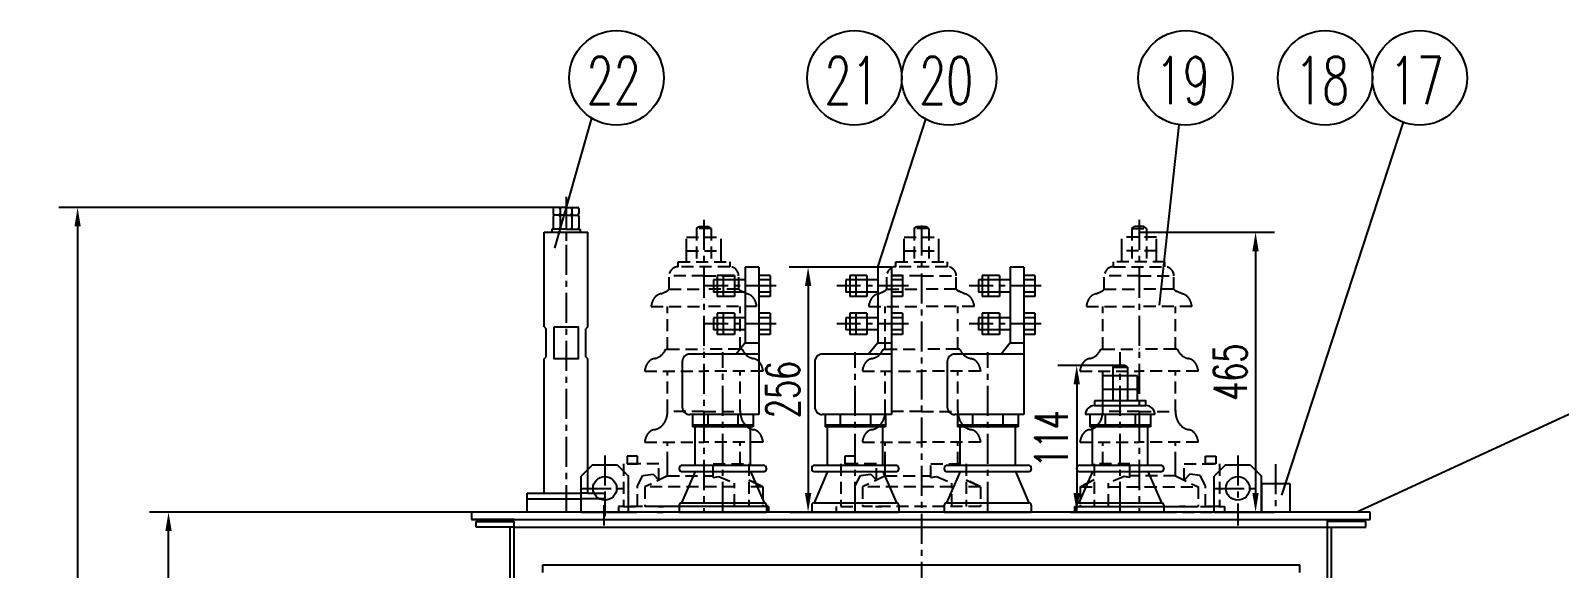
# Model space of a CAD drawing. Extents: x 54230 to 54821, y 1019 to 1300.
# Drawn here: x 54230.5 to 54392.1, y 1243.4 to 1300.2 of the extents above; entities that cross this region are included whole.
import ezdxf

# ---------------------------------------------------------------- set-up
doc = ezdxf.new("R2010")
doc.units = 0
doc.header["$LTSCALE"] = 0.1
for name, pattern in [('CENTER', [50.8, 31.75, -6.35, 6.35, -6.35]), ('DASHED', [19.05, 12.7, -6.35]), ('PHANTOM', [63.5, 31.75, -6.35, 6.35, -6.35, 6.35, -6.35])]:
    doc.linetypes.add(name, pattern=pattern)
doc.layers.get('0').update_dxf_attribs({"linetype": 'CONTINUOUS'})
doc.layers.get('DEFPOINTS').update_dxf_attribs({"linetype": 'CONTINUOUS'})
for name, color, linetype in [('1', 1, 'CENTER'), ('2', 3, 'CONTINUOUS'), ('4', 4, 'DASHED'), ('5', 2, 'CONTINUOUS')]:
    doc.layers.add(name, color=color, linetype=linetype)
doc.styles.get("Standard").update_dxf_attribs({"font": 'romans.shx', "width": 0.67, "bigfont": 'intecad.shx'})
doc.dimstyles.get("Standard").update_dxf_attribs({"dimtxt": 3.5, "dimasz": 2.5, "dimexe": 1, "dimexo": 0.2, "dimgap": 0.9, "dimtad": 1, "dimdec": 0, "dimzin": 0, "dimdsep": 46, "dimtxsty": 'Standard', "dimcen": 0, "dimadec": 0, "dimazin": 0, "dimtfac": 1, "dimtdec": 0, "dimtmove": 0, "dimatfit": 3, "dimfxl": 0, "dimtolj": 1, "dimtzin": 0, "dimarcsym": 0})

# ---------------------------------------------------------------- blocks, each defined once
blk = doc.blocks.new('*D399')
at = {"layer": '2', "lineweight": -2, "transparency": 16777216}
for p, q in [((54277.07, 1249.33), (54243.05, 1249.33)), ((54245.05, 1153.33), (54245.05, 1247.33)), ((54281.17, 1151.33), (54243.05, 1151.33))]:
    blk.add_line(p, q, dxfattribs=at)
at = {"layer": '2', "transparency": 16777216}
for points in [[(54244.72, 1247.33), (54245.38, 1247.33), (54245.05, 1249.33)], [(54244.72, 1153.33), (54245.38, 1153.33), (54245.05, 1151.33)]]:
    blk.add_solid(points, dxfattribs=at)
at = {"layer": 'DEFPOINTS', "color": 0, "transparency": 16777216}
for p in [(54245.05, 1249.33), (54277.07, 1249.33), (54281.17, 1151.33)]:
    blk.add_point(p, dxfattribs=at)
at = {"layer": '2', "transparency": 16777216, "insert": (54242.38, 1200.33), "char_height": 3.5, "attachment_point": 5, "rotation": 90}
blk.add_mtext('\\A1;762', dxfattribs=at)
blk = doc.blocks.new('*D400')
at = {"layer": '2', "lineweight": -2, "transparency": 16777216}
for p, q in [((54287.07, 1281.53), (54233.44, 1281.53)), ((54235.44, 1279.53), (54235.44, 1145.33)), ((54295.18, 1143.33), (54233.44, 1143.33))]:
    blk.add_line(p, q, dxfattribs=at)
at = {"layer": '2', "transparency": 16777216}
for points in [[(54235.11, 1279.53), (54235.77, 1279.53), (54235.44, 1281.53)], [(54235.11, 1145.33), (54235.77, 1145.33), (54235.44, 1143.33)]]:
    blk.add_solid(points, dxfattribs=at)
at = {"layer": 'DEFPOINTS', "color": 0, "transparency": 16777216}
for p in [(54287.07, 1281.53), (54235.44, 1143.33), (54295.18, 1143.33)]:
    blk.add_point(p, dxfattribs=at)
at = {"layer": '2', "transparency": 16777216, "insert": (54232.77, 1212.43), "char_height": 3.5, "attachment_point": 5, "rotation": 90}
blk.add_mtext('\\A1;1340', dxfattribs=at)
blk = doc.blocks.new('*D401')
at = {"layer": '2', "lineweight": -2, "transparency": 16777216}
for p, q in [((54345.64, 1264.83), (54339.04, 1264.83)), ((54341.04, 1262.83), (54341.04, 1251.33)), ((54340.35, 1249.33), (54343.04, 1249.33))]:
    blk.add_line(p, q, dxfattribs=at)
at = {"layer": '2', "transparency": 16777216}
for points in [[(54340.71, 1262.83), (54341.38, 1262.83), (54341.04, 1264.83)], [(54340.71, 1251.33), (54341.38, 1251.33), (54341.04, 1249.33)]]:
    blk.add_solid(points, dxfattribs=at)
at = {"layer": 'DEFPOINTS', "color": 0, "transparency": 16777216}
for p in [(54345.64, 1264.83), (54340.35, 1249.33), (54341.04, 1249.33)]:
    blk.add_point(p, dxfattribs=at)
at = {"layer": '2', "transparency": 16777216, "insert": (54338.37, 1257.08), "char_height": 3.5, "attachment_point": 5, "rotation": 90}
blk.add_mtext('\\A1;114', dxfattribs=at)
blk = doc.blocks.new('*D402')
at = {"layer": '2', "lineweight": -2, "transparency": 16777216}
for p, q in [((54320.01, 1275.23), (54310.65, 1275.23)), ((54312.65, 1273.23), (54312.65, 1251.33)), ((54310.72, 1249.33), (54314.65, 1249.33))]:
    blk.add_line(p, q, dxfattribs=at)
at = {"layer": '2', "transparency": 16777216}
for points in [[(54312.32, 1273.23), (54312.99, 1273.23), (54312.65, 1275.23)], [(54312.32, 1251.33), (54312.99, 1251.33), (54312.65, 1249.33)]]:
    blk.add_solid(points, dxfattribs=at)
at = {"layer": 'DEFPOINTS', "color": 0, "transparency": 16777216}
for p in [(54320.01, 1275.23), (54310.72, 1249.33), (54312.65, 1249.33)]:
    blk.add_point(p, dxfattribs=at)
at = {"layer": '2', "transparency": 16777216, "insert": (54309.98, 1262.28), "char_height": 3.5, "attachment_point": 5, "rotation": 90}
blk.add_mtext('\\A1;256', dxfattribs=at)
blk = doc.blocks.new('*D294')
at = {"layer": '2', "lineweight": -2, "transparency": 16777216}
for p, q in [((54347.57, 1278.91), (54361.95, 1278.91)), ((54359.95, 1276.91), (54359.95, 1251.33)), ((54355.57, 1249.33), (54361.95, 1249.33))]:
    blk.add_line(p, q, dxfattribs=at)
at = {"layer": '2', "transparency": 16777216}
for points in [[(54359.61, 1276.91), (54360.28, 1276.91), (54359.95, 1278.91)], [(54359.61, 1251.33), (54360.28, 1251.33), (54359.95, 1249.33)]]:
    blk.add_solid(points, dxfattribs=at)
at = {"layer": 'DEFPOINTS', "color": 0, "transparency": 16777216}
for p in [(54347.57, 1278.91), (54355.57, 1249.33), (54359.95, 1249.33)]:
    blk.add_point(p, dxfattribs=at)
at = {"layer": '2', "transparency": 16777216, "insert": (54357.27, 1264.12), "char_height": 3.5, "attachment_point": 5, "rotation": 90}
blk.add_mtext('\\A1;465', dxfattribs=at)

msp = doc.modelspace()

# ---------------------------------------------------------------- linework, layer by layer
for p, q in [((54287.066, 1281.534), (54285.866, 1281.534)), ((54287.066, 1281.534), (54288.266, 1281.534)), ((54285.716, 1281.384), (54285.716, 1280.884)), ((54285.716, 1280.584), (54285.716, 1279.384)), ((54286.301, 1280.734), (54285.866, 1280.734)), ((54286.451, 1281.384), (54286.451, 1280.884)), ((54286.451, 1280.584), (54286.451, 1279.384)), ((54287.066, 1280.734), (54286.601, 1280.734)), ((54287.066, 1280.734), (54287.531, 1280.734)), ((54287.681, 1281.384), (54287.681, 1280.884)), ((54287.681, 1280.584), (54287.681, 1279.384)), ((54287.831, 1280.734), (54288.266, 1280.734)), ((54288.416, 1281.384), (54288.416, 1280.884)), ((54288.416, 1280.584), (54288.416, 1279.384)), ((54284.766, 1268.908), (54284.766, 1278.934)), ((54284.766, 1278.934), (54289.366, 1278.934)), ((54287.066, 1279.234), (54285.566, 1279.234)), ((54285.566, 1279.234), (54285.566, 1278.934)), ((54286.301, 1279.234), (54285.866, 1279.234)), ((54287.066, 1279.234), (54288.566, 1279.234)), ((54287.831, 1279.234), (54288.266, 1279.234)), ((54288.566, 1279.234), (54288.566, 1278.934)), ((54288.566, 1279.234), (54288.566, 1278.934)), ((54289.366, 1268.908), (54289.366, 1278.934)), ((54307.45, 1275.234), (54306.01, 1275.234)), ((54306.01, 1275.234), (54306.01, 1267.234)), ((54307.45, 1275.234), (54307.45, 1259.634)), ((54321.45, 1275.234), (54320.01, 1275.234)), ((54320.01, 1275.234), (54320.01, 1267.234)), ((54321.45, 1275.234), (54321.45, 1259.634)), ((54335.45, 1275.234), (54334.01, 1275.234)), ((54334.01, 1275.234), (54334.01, 1267.234)), ((54335.45, 1275.234), (54335.45, 1259.634)), ((54306.01, 1273.874), (54302.65, 1273.874)), ((54302.65, 1273.874), (54302.65, 1272.594)), ((54304.874, 1274.354), (54303.05, 1274.354)), ((54303.05, 1274.354), (54303.05, 1272.114)), ((54303.69, 1274.354), (54303.69, 1272.114)), ((54304.874, 1274.354), (54304.874, 1272.114)), ((54308.634, 1274.354), (54307.45, 1274.354)), ((54308.634, 1273.874), (54307.45, 1273.874)), ((54308.634, 1274.354), (54308.634, 1272.114)), ((54308.634, 1274.354), (54308.634, 1272.114)), ((54320.01, 1273.874), (54316.65, 1273.874)), ((54316.65, 1273.874), (54316.65, 1272.594)), ((54318.874, 1274.354), (54317.05, 1274.354)), ((54317.05, 1274.354), (54317.05, 1272.114)), ((54317.69, 1274.354), (54317.69, 1272.114)), ((54318.874, 1274.354), (54318.874, 1272.114)), ((54322.634, 1274.354), (54321.45, 1274.354)), ((54322.634, 1273.874), (54321.45, 1273.874)), ((54322.634, 1274.354), (54322.634, 1272.114)), ((54322.634, 1274.354), (54322.634, 1272.114)), ((54334.01, 1273.874), (54330.65, 1273.874)), ((54330.65, 1273.874), (54330.65, 1272.594)), ((54332.874, 1274.354), (54331.05, 1274.354)), ((54331.05, 1274.354), (54331.05, 1272.114)), ((54331.69, 1274.354), (54331.69, 1272.114)), ((54332.874, 1274.354), (54332.874, 1272.114)), ((54336.634, 1274.354), (54335.45, 1274.354)), ((54336.634, 1273.874), (54335.45, 1273.874)), ((54336.634, 1274.354), (54336.634, 1272.114)), ((54336.634, 1274.354), (54336.634, 1272.114)), ((54306.01, 1272.594), (54302.65, 1272.594)), ((54304.874, 1272.114), (54303.05, 1272.114)), ((54308.634, 1272.594), (54307.45, 1272.594)), ((54308.634, 1272.114), (54307.45, 1272.114)), ((54320.01, 1272.594), (54316.65, 1272.594)), ((54318.874, 1272.114), (54317.05, 1272.114)), ((54322.634, 1272.594), (54321.45, 1272.594)), ((54322.634, 1272.114), (54321.45, 1272.114)), ((54334.01, 1272.594), (54330.65, 1272.594)), ((54332.874, 1272.114), (54331.05, 1272.114)), ((54336.634, 1272.594), (54335.45, 1272.594)), ((54336.634, 1272.114), (54335.45, 1272.114)), ((54303.05, 1270.354), (54303.05, 1268.114)), ((54304.874, 1270.354), (54303.05, 1270.354)), ((54303.69, 1270.354), (54303.69, 1268.114)), ((54304.874, 1270.354), (54304.874, 1268.114)), ((54308.634, 1270.354), (54307.45, 1270.354)), ((54308.634, 1270.354), (54308.634, 1268.114)), ((54308.634, 1270.354), (54308.634, 1268.114)), ((54317.05, 1270.354), (54317.05, 1268.114)), ((54318.874, 1270.354), (54317.05, 1270.354)), ((54317.69, 1270.354), (54317.69, 1268.114)), ((54318.874, 1270.354), (54318.874, 1268.114)), ((54322.634, 1270.354), (54321.45, 1270.354)), ((54322.634, 1270.354), (54322.634, 1268.114)), ((54322.634, 1270.354), (54322.634, 1268.114)), ((54331.05, 1270.354), (54331.05, 1268.114)), ((54332.874, 1270.354), (54331.05, 1270.354)), ((54331.69, 1270.354), (54331.69, 1268.114)), ((54332.874, 1270.354), (54332.874, 1268.114)), ((54336.634, 1270.354), (54335.45, 1270.354)), ((54336.634, 1270.354), (54336.634, 1268.114)), ((54336.634, 1270.354), (54336.634, 1268.114)), ((54284.766, 1268.908), (54284.97, 1268.694)), ((54284.97, 1265.753), (54284.97, 1268.694)), ((54289.366, 1268.908), (54289.161, 1268.694)), ((54289.161, 1265.753), (54289.161, 1268.694)), ((54306.01, 1269.874), (54302.65, 1269.874)), ((54302.65, 1269.874), (54302.65, 1268.594)), ((54306.01, 1268.594), (54302.65, 1268.594)), ((54308.634, 1269.874), (54307.45, 1269.874)), ((54308.634, 1268.594), (54307.45, 1268.594)), ((54320.01, 1269.874), (54316.65, 1269.874)), ((54316.65, 1269.874), (54316.65, 1268.594)), ((54320.01, 1268.594), (54316.65, 1268.594)), ((54322.634, 1269.874), (54321.45, 1269.874)), ((54322.634, 1268.594), (54321.45, 1268.594)), ((54334.01, 1269.874), (54330.65, 1269.874)), ((54330.65, 1269.874), (54330.65, 1268.594)), ((54334.01, 1268.594), (54330.65, 1268.594)), ((54336.634, 1269.874), (54335.45, 1269.874)), ((54336.634, 1268.594), (54335.45, 1268.594)), ((54304.874, 1268.114), (54303.05, 1268.114)), ((54306.01, 1267.234), (54305.05, 1266.034)), ((54306.01, 1267.234), (54307.45, 1267.234)), ((54308.634, 1268.114), (54307.45, 1268.114)), ((54318.874, 1268.114), (54317.05, 1268.114)), ((54320.01, 1267.234), (54319.05, 1266.034)), ((54320.01, 1267.234), (54321.45, 1267.234)), ((54322.634, 1268.114), (54321.45, 1268.114)), ((54332.874, 1268.114), (54331.05, 1268.114)), ((54334.01, 1267.234), (54333.05, 1266.034)), ((54334.01, 1267.234), (54335.45, 1267.234)), ((54336.634, 1268.114), (54335.45, 1268.114)), ((54284.766, 1265.539), (54284.97, 1265.753)), ((54284.766, 1251.334), (54284.766, 1265.539)), ((54289.366, 1265.539), (54289.161, 1265.753)), ((54289.366, 1253.834), (54289.366, 1265.539)), ((54307.45, 1266.034), (54300.156, 1266.034)), ((54321.45, 1266.034), (54314.156, 1266.034)), ((54335.45, 1266.034), (54328.156, 1266.034)), ((54299.356, 1265.234), (54299.356, 1260.434)), ((54313.356, 1265.234), (54313.356, 1260.434)), ((54327.356, 1265.234), (54327.356, 1260.434)), ((54347.48, 1263.726), (54343.797, 1263.726)), ((54343.797, 1262.277), (54343.797, 1263.726)), ((54344.87, 1264.637), (54345.151, 1264.835)), ((54344.87, 1264.637), (54346.406, 1264.637)), ((54344.87, 1264.637), (54344.87, 1261.102)), ((54346.125, 1264.835), (54345.151, 1264.835)), ((54346.406, 1264.637), (54346.125, 1264.835)), ((54346.406, 1264.637), (54346.406, 1261.102)), ((54347.48, 1262.277), (54347.48, 1263.726)), ((54347.48, 1262.277), (54343.797, 1262.277)), ((54347.48, 1262.277), (54343.797, 1262.277)), ((54347.48, 1262.277), (54343.797, 1262.277)), ((54343.797, 1261.102), (54343.797, 1262.277)), ((54347.48, 1261.102), (54347.48, 1262.277)), ((54307.45, 1259.634), (54300.156, 1259.634)), ((54300.438, 1259.634), (54300.438, 1258.354)), ((54302.038, 1259.634), (54302.038, 1258.514)), ((54305.238, 1259.634), (54305.238, 1258.514)), ((54306.838, 1259.634), (54306.838, 1258.354)), ((54321.45, 1259.634), (54314.156, 1259.634)), ((54314.438, 1259.634), (54314.438, 1258.354)), ((54316.038, 1259.634), (54316.038, 1258.514)), ((54319.238, 1259.634), (54319.238, 1258.514)), ((54320.838, 1259.634), (54320.838, 1258.354)), ((54335.45, 1259.634), (54328.156, 1259.634)), ((54328.438, 1259.634), (54328.438, 1258.354)), ((54330.038, 1259.634), (54330.038, 1258.514)), ((54333.238, 1259.634), (54333.238, 1258.514)), ((54334.838, 1259.634), (54334.838, 1258.354)), ((54349.317, 1259.634), (54341.96, 1259.634)), ((54342.438, 1259.634), (54342.438, 1258.354)), ((54344.038, 1259.634), (54344.038, 1258.514)), ((54347.238, 1259.634), (54347.238, 1258.514)), ((54348.838, 1259.634), (54348.838, 1258.354)), ((54306.838, 1258.514), (54300.438, 1258.514)), ((54306.838, 1258.354), (54300.438, 1258.354)), ((54300.718, 1254.272), (54300.718, 1258.354)), ((54306.558, 1254.272), (54306.558, 1258.354)), ((54320.838, 1258.514), (54314.438, 1258.514)), ((54320.838, 1258.354), (54314.438, 1258.354)), ((54314.718, 1254.272), (54314.718, 1258.354)), ((54320.558, 1254.272), (54320.558, 1258.354)), ((54334.838, 1258.514), (54328.438, 1258.514)), ((54334.838, 1258.354), (54328.438, 1258.354)), ((54328.718, 1254.272), (54328.718, 1258.354)), ((54334.558, 1254.272), (54334.558, 1258.354)), ((54348.838, 1258.514), (54342.438, 1258.514)), ((54348.838, 1258.354), (54342.438, 1258.354)), ((54342.718, 1254.272), (54342.718, 1258.354)), ((54348.558, 1254.272), (54348.558, 1258.354)), ((54299.358, 1254.272), (54307.918, 1254.272)), ((54313.358, 1254.272), (54321.918, 1254.272)), ((54327.358, 1254.272), (54335.918, 1254.272)), ((54341.358, 1254.272), (54349.918, 1254.272)), ((54299.038, 1253.952), (54299.038, 1253.872)), ((54299.278, 1253.632), (54307.998, 1253.632)), ((54300.718, 1253.632), (54299.278, 1250.294)), ((54306.558, 1253.632), (54307.998, 1250.294)), ((54308.238, 1253.952), (54308.238, 1253.872)), ((54313.038, 1253.952), (54313.038, 1253.872)), ((54313.278, 1253.632), (54321.998, 1253.632)), ((54314.718, 1253.632), (54313.278, 1250.294)), ((54320.558, 1253.632), (54321.998, 1250.294)), ((54322.238, 1253.952), (54322.238, 1253.872)), ((54327.038, 1253.952), (54327.038, 1253.872)), ((54327.278, 1253.632), (54335.998, 1253.632)), ((54328.718, 1253.632), (54327.278, 1250.294)), ((54334.558, 1253.632), (54335.998, 1250.294)), ((54336.238, 1253.952), (54336.238, 1253.872)), ((54341.038, 1253.952), (54341.038, 1253.872)), ((54341.278, 1253.632), (54349.998, 1253.632)), ((54342.718, 1253.632), (54341.278, 1250.294)), ((54348.558, 1253.632), (54349.998, 1250.294)), ((54350.238, 1253.952), (54350.238, 1253.872)), ((54282.966, 1251.334), (54288.666, 1251.334)), ((54282.966, 1249.334), (54282.966, 1251.334)), ((54289.366, 1251.334), (54289.366, 1251.834)), ((54360.566, 1252.334), (54363.566, 1252.334)), ((54360.566, 1252.334), (54360.566, 1249.334)), ((54363.566, 1252.334), (54363.566, 1249.334)), ((54282.966, 1250.734), (54288.666, 1250.734)), ((54288.666, 1249.334), (54293.666, 1249.334)), ((54290.572, 1250.734), (54291.166, 1250.734)), ((54308.406, 1249.334), (54292.529, 1249.334)), ((54293.054, 1249.334), (54294.563, 1249.334)), ((54299.038, 1250.054), (54299.038, 1249.334)), ((54299.038, 1249.334), (54308.238, 1249.334)), ((54299.278, 1250.294), (54307.998, 1250.294)), ((54308.238, 1250.054), (54308.238, 1249.334)), ((54313.038, 1250.054), (54313.038, 1249.334)), ((54313.038, 1249.334), (54322.238, 1249.334)), ((54313.278, 1250.294), (54321.998, 1250.294)), ((54331.478, 1249.334), (54315.601, 1249.334)), ((54322.238, 1250.054), (54322.238, 1249.334)), ((54327.038, 1250.054), (54327.038, 1249.334)), ((54327.038, 1249.334), (54336.238, 1249.334)), ((54327.278, 1250.294), (54335.998, 1250.294)), ((54336.238, 1250.054), (54336.238, 1249.334)), ((54354.406, 1249.334), (54338.529, 1249.334)), ((54341.038, 1250.054), (54341.038, 1249.334)), ((54341.038, 1249.334), (54350.238, 1249.334)), ((54341.278, 1250.294), (54349.998, 1250.294)), ((54350.238, 1250.054), (54350.238, 1249.334)), ((54355.566, 1249.334), (54360.566, 1249.334)), ((54281.171, 1151.335), (54281.171, 1247.734)), ((54367.966, 1151.335), (54367.966, 1247.734)), ((54284.61, 1243.734), (54364.61, 1243.734)), ((54284.61, 1242.934), (54284.61, 1243.734)), ((54364.61, 1242.934), (54364.61, 1243.734))]:
    msp.add_line(p, q)
for points in [[(54285.797, 1268.908), (54288.334, 1268.908), (54288.334, 1265.539), (54285.797, 1265.539)], [(54342.913, 1261.102), (54342.913, 1260.594), (54348.363, 1260.594), (54348.363, 1261.102)]]:
    msp.add_lwpolyline(points, close=True)
for centre, radius, start, end in [((54285.866, 1281.384), 0.15, 90, 180), ((54286.301, 1281.384), 0.15, 0, 90), ((54286.601, 1281.384), 0.15, 90, 180), ((54287.531, 1281.384), 0.15, 0, 90), ((54287.831, 1281.384), 0.15, 90, 180), ((54288.266, 1281.384), 0.15, 0, 90), ((54285.866, 1280.884), 0.15, 180, 270), ((54285.866, 1280.584), 0.15, 90, 180), ((54286.301, 1280.884), 0.15, 270, 0), ((54286.301, 1280.584), 0.15, 0, 90), ((54286.601, 1280.884), 0.15, 180, 270), ((54286.601, 1280.584), 0.15, 90, 180), ((54287.531, 1280.884), 0.15, 270, 0), ((54287.531, 1280.584), 0.15, 0, 90), ((54287.831, 1280.884), 0.15, 180, 270), ((54287.831, 1280.584), 0.15, 90, 180), ((54288.266, 1280.884), 0.15, 270, 0), ((54288.266, 1280.584), 0.15, 0, 90), ((54285.866, 1279.384), 0.15, 180, 270), ((54286.301, 1279.384), 0.15, 270, 0), ((54286.601, 1279.384), 0.15, 180, 270), ((54287.531, 1279.384), 0.15, 270, 0), ((54287.831, 1279.384), 0.15, 180, 270), ((54288.266, 1279.384), 0.15, 270, 0), ((54300.156, 1265.234), 0.8, 90, 180), ((54314.156, 1265.234), 0.8, 90, 180), ((54328.156, 1265.234), 0.8, 90, 180), ((54342.92, 1259.634), 0.96, 90, 180), ((54348.357, 1259.634), 0.96, 0, 90), ((54300.156, 1260.434), 0.8, 180, 270), ((54314.156, 1260.434), 0.8, 180, 270), ((54328.156, 1260.434), 0.8, 180, 270), ((54299.358, 1253.952), 0.32, 90, 180), ((54307.918, 1253.952), 0.32, 0, 90), ((54313.358, 1253.952), 0.32, 90, 180), ((54321.918, 1253.952), 0.32, 0, 90), ((54327.358, 1253.952), 0.32, 90, 180), ((54335.918, 1253.952), 0.32, 0, 90), ((54341.358, 1253.952), 0.32, 90, 180), ((54349.918, 1253.952), 0.32, 0, 90), ((54299.278, 1253.872), 0.24, 180, 270), ((54307.998, 1253.872), 0.24, 270, 0), ((54313.278, 1253.872), 0.24, 180, 270), ((54321.998, 1253.872), 0.24, 270, 0), ((54327.278, 1253.872), 0.24, 180, 270), ((54335.998, 1253.872), 0.24, 270, 0), ((54341.278, 1253.872), 0.24, 180, 270), ((54349.998, 1253.872), 0.24, 270, 0), ((54299.278, 1250.054), 0.24, 90, 180), ((54307.998, 1250.054), 0.24, 0, 90), ((54313.278, 1250.054), 0.24, 90, 180), ((54321.998, 1250.054), 0.24, 0, 90), ((54327.278, 1250.054), 0.24, 90, 180), ((54335.998, 1250.054), 0.24, 0, 90), ((54341.278, 1250.054), 0.24, 90, 180), ((54349.998, 1250.054), 0.24, 0, 90)]:
    msp.add_arc(centre, radius, start, end)
at = {"layer": '1'}
for p, q in [((54287.066, 1282.67), (54287.066, 1249.334)), ((54287.066, 1282.462), (54287.066, 1277.936)), ((54301.638, 1280.234), (54301.638, 1249.334)), ((54347.638, 1280.234), (54347.638, 1249.334)), ((54324.638, 1279.634), (54324.638, 1146.986)), ((54309.281, 1273.234), (54301.677, 1273.234)), ((54323.281, 1273.234), (54315.677, 1273.234)), ((54337.281, 1273.234), (54329.677, 1273.234)), ((54309.281, 1269.234), (54301.677, 1269.234)), ((54323.281, 1269.234), (54315.677, 1269.234)), ((54337.281, 1269.234), (54329.677, 1269.234)), ((54303.638, 1249.334), (54303.638, 1266.245)), ((54317.638, 1249.334), (54317.638, 1266.245)), ((54331.638, 1249.334), (54331.638, 1266.245)), ((54345.638, 1249.334), (54345.638, 1266.245)), ((54291.166, 1255.314), (54291.166, 1248.909)), ((54358.066, 1255.314), (54358.066, 1248.909)), ((54362.066, 1254.401), (54362.066, 1249.334)), ((54288.666, 1251.834), (54293.666, 1251.834)), ((54355.566, 1251.834), (54360.566, 1251.834)), ((54291.066, 1250.054), (54291.066, 1247.901)), ((54307.806, 1249.334), (54295.326, 1249.334)), ((54358.066, 1250.054), (54358.066, 1247.901))]:
    msp.add_line(p, q, dxfattribs=at)
at = {"layer": '2'}
for p, q in [((54285.881, 1277.234), (54289.78, 1290.977)), ((54320.01, 1275.234), (54325.112, 1290.871)), ((54349.798, 1271.22), (54351.886, 1290.281)), ((54362.715, 1251.109), (54375.597, 1290.535)), ((54370.573, 1249.334), (54423.396, 1273.625)), ((54296.7, 1249.334), (54297.33, 1249.334)), ((54281.566, 1151.734), (54281.566, 1247.734)), ((54281.566, 1247.734), (54367.566, 1247.734)), ((54367.566, 1151.734), (54367.566, 1247.734))]:
    msp.add_line(p, q, dxfattribs=at)
for centre in [(54292.397, 1295.237), (54317.55, 1295.237), (54327.55, 1295.237), (54352.55, 1295.237), (54367.298, 1295.237), (54377.298, 1295.237)]:
    msp.add_circle(centre, 5, dxfattribs=at)
at = {"layer": '4'}
for p, q in [((54299.797, 1278.398), (54303.48, 1278.398)), ((54299.797, 1276.949), (54299.797, 1278.398)), ((54300.87, 1279.309), (54301.151, 1279.506)), ((54302.406, 1279.309), (54300.87, 1279.309)), ((54300.87, 1279.309), (54300.87, 1275.774)), ((54301.151, 1279.506), (54302.125, 1279.506)), ((54302.406, 1279.309), (54302.125, 1279.506)), ((54302.406, 1279.309), (54302.406, 1275.774)), ((54303.48, 1276.949), (54303.48, 1278.398)), ((54322.797, 1278.398), (54326.48, 1278.398)), ((54322.797, 1276.949), (54322.797, 1278.398)), ((54323.87, 1279.309), (54324.151, 1279.506)), ((54325.406, 1279.309), (54323.87, 1279.309)), ((54323.87, 1279.309), (54323.87, 1275.774)), ((54324.151, 1279.506), (54325.125, 1279.506)), ((54325.406, 1279.309), (54325.125, 1279.506)), ((54325.406, 1279.309), (54325.406, 1275.774)), ((54326.48, 1276.949), (54326.48, 1278.398)), ((54349.48, 1278.398), (54345.797, 1278.398)), ((54345.797, 1276.949), (54345.797, 1278.398)), ((54346.87, 1279.309), (54347.151, 1279.506)), ((54346.87, 1279.309), (54348.406, 1279.309)), ((54346.87, 1279.309), (54346.87, 1275.774)), ((54348.125, 1279.506), (54347.151, 1279.506)), ((54348.406, 1279.309), (54348.125, 1279.506)), ((54348.406, 1279.309), (54348.406, 1275.774)), ((54349.48, 1276.949), (54349.48, 1278.398)), ((54299.797, 1276.949), (54303.48, 1276.949)), ((54299.797, 1276.949), (54303.48, 1276.949)), ((54299.797, 1276.949), (54303.48, 1276.949)), ((54299.797, 1275.774), (54299.797, 1276.949)), ((54303.48, 1275.774), (54303.48, 1276.949)), ((54322.797, 1276.949), (54326.48, 1276.949)), ((54322.797, 1276.949), (54326.48, 1276.949)), ((54322.797, 1276.949), (54326.48, 1276.949)), ((54322.797, 1275.774), (54322.797, 1276.949)), ((54326.48, 1275.774), (54326.48, 1276.949)), ((54349.48, 1276.949), (54345.797, 1276.949)), ((54349.48, 1276.949), (54345.797, 1276.949)), ((54349.48, 1276.949), (54345.797, 1276.949)), ((54345.797, 1275.774), (54345.797, 1276.949)), ((54349.48, 1275.774), (54349.48, 1276.949)), ((54301.638, 1274.306), (54297.96, 1274.306)), ((54297.96, 1272.894), (54297.96, 1274.306)), ((54301.638, 1274.306), (54305.317, 1274.306)), ((54305.317, 1272.894), (54305.317, 1274.306)), ((54324.638, 1274.306), (54320.96, 1274.306)), ((54320.96, 1272.894), (54320.96, 1274.306)), ((54324.638, 1274.306), (54328.317, 1274.306)), ((54328.317, 1272.894), (54328.317, 1274.306)), ((54343.96, 1272.894), (54343.96, 1274.306)), ((54347.638, 1274.306), (54343.96, 1274.306)), ((54347.638, 1274.306), (54351.317, 1274.306)), ((54351.317, 1272.894), (54351.317, 1274.306)), ((54297.085, 1272.401), (54297.704, 1272.667)), ((54297.96, 1272.894), (54301.638, 1272.894)), ((54305.317, 1272.894), (54301.638, 1272.894)), ((54306.192, 1272.401), (54305.573, 1272.667)), ((54320.085, 1272.401), (54320.704, 1272.667)), ((54320.96, 1272.894), (54324.638, 1272.894)), ((54328.317, 1272.894), (54324.638, 1272.894)), ((54329.192, 1272.401), (54328.573, 1272.667)), ((54343.085, 1272.401), (54343.704, 1272.667)), ((54343.96, 1272.894), (54347.638, 1272.894)), ((54351.317, 1272.894), (54347.638, 1272.894)), ((54352.192, 1272.401), (54351.573, 1272.667)), ((54296.077, 1271.076), (54301.638, 1271.076)), ((54297.8, 1266.537), (54297.8, 1271.076)), ((54307.2, 1271.076), (54301.638, 1271.076)), ((54305.477, 1266.537), (54305.477, 1271.076)), ((54319.077, 1271.076), (54324.638, 1271.076)), ((54320.8, 1266.537), (54320.8, 1271.076)), ((54330.2, 1271.076), (54324.638, 1271.076)), ((54328.477, 1266.537), (54328.477, 1271.076)), ((54342.077, 1271.076), (54347.638, 1271.076)), ((54343.8, 1266.537), (54343.8, 1271.076)), ((54353.2, 1271.076), (54347.638, 1271.076)), ((54351.477, 1266.537), (54351.477, 1271.076)), ((54297.599, 1266.537), (54297.8, 1266.537)), ((54297.8, 1266.537), (54301.638, 1266.537)), ((54305.477, 1266.537), (54301.638, 1266.537)), ((54305.678, 1266.537), (54305.477, 1266.537)), ((54320.599, 1266.537), (54320.8, 1266.537)), ((54320.8, 1266.537), (54324.638, 1266.537)), ((54328.477, 1266.537), (54324.638, 1266.537)), ((54328.678, 1266.537), (54328.477, 1266.537)), ((54343.599, 1266.537), (54343.8, 1266.537)), ((54343.8, 1266.537), (54347.638, 1266.537)), ((54351.477, 1266.537), (54347.638, 1266.537)), ((54351.678, 1266.537), (54351.477, 1266.537)), ((54295.398, 1264.233), (54301.638, 1264.233)), ((54297.8, 1259.951), (54297.8, 1264.233)), ((54307.878, 1264.233), (54301.638, 1264.233)), ((54305.477, 1259.951), (54305.477, 1264.233)), ((54318.398, 1264.233), (54324.638, 1264.233)), ((54320.8, 1259.951), (54320.8, 1264.233)), ((54330.878, 1264.233), (54324.638, 1264.233)), ((54328.477, 1259.951), (54328.477, 1264.233)), ((54341.398, 1264.233), (54347.638, 1264.233)), ((54343.8, 1259.951), (54343.8, 1264.233)), ((54353.878, 1264.233), (54347.638, 1264.233)), ((54351.477, 1259.951), (54351.477, 1264.233)), ((54301.638, 1259.951), (54297.798, 1259.951)), ((54301.638, 1259.951), (54305.478, 1259.951)), ((54324.638, 1259.951), (54320.798, 1259.951)), ((54324.638, 1259.951), (54328.478, 1259.951)), ((54347.638, 1259.951), (54343.798, 1259.951)), ((54347.638, 1259.951), (54351.478, 1259.951)), ((54295.398, 1256.721), (54301.638, 1256.721)), ((54297.798, 1254.419), (54297.798, 1256.721)), ((54307.878, 1256.721), (54301.638, 1256.721)), ((54305.478, 1254.419), (54305.478, 1256.721)), ((54318.398, 1256.721), (54324.638, 1256.721)), ((54320.798, 1254.419), (54320.798, 1256.721)), ((54330.878, 1256.721), (54324.638, 1256.721)), ((54328.478, 1254.419), (54328.478, 1256.721)), ((54341.398, 1256.721), (54347.638, 1256.721)), ((54343.798, 1254.419), (54343.798, 1256.721)), ((54353.878, 1256.721), (54347.638, 1256.721)), ((54351.478, 1254.419), (54351.478, 1256.721)), ((54293.126, 1254.419), (54293.126, 1249.934)), ((54296.864, 1254.419), (54293.126, 1254.419)), ((54296.864, 1252.708), (54296.864, 1254.419)), ((54297.798, 1253.165), (54297.798, 1254.821)), ((54302.633, 1252.971), (54302.633, 1254.419)), ((54302.633, 1254.419), (54306.371, 1254.419)), ((54306.371, 1254.419), (54306.371, 1249.934)), ((54316.126, 1254.419), (54316.126, 1249.934)), ((54319.864, 1254.419), (54316.126, 1254.419)), ((54319.864, 1252.708), (54319.864, 1254.419)), ((54320.798, 1253.165), (54320.798, 1254.821)), ((54325.633, 1252.971), (54325.633, 1254.419)), ((54325.633, 1254.419), (54329.371, 1254.419)), ((54329.371, 1254.419), (54329.371, 1249.934)), ((54342.906, 1254.419), (54342.906, 1249.934)), ((54346.643, 1254.419), (54342.906, 1254.419)), ((54346.643, 1252.971), (54346.643, 1254.419)), ((54351.478, 1253.165), (54351.478, 1254.821)), ((54352.412, 1252.708), (54352.412, 1254.419)), ((54352.412, 1254.419), (54356.15, 1254.419)), ((54356.15, 1254.419), (54356.15, 1249.934)), ((54294.636, 1252.088), (54295.185, 1253.185)), ((54295.185, 1253.185), (54296.283, 1253.322)), ((54297.798, 1253.165), (54295.398, 1251.99)), ((54296.283, 1253.322), (54296.864, 1252.708)), ((54297.798, 1253.165), (54302.633, 1253.165)), ((54302.633, 1252.971), (54303.229, 1253.107)), ((54303.229, 1253.107), (54304.861, 1252.383)), ((54304.861, 1249.934), (54304.861, 1252.383)), ((54307.878, 1251.99), (54306.371, 1252.728)), ((54306.371, 1252.728), (54307.878, 1251.99)), ((54317.636, 1252.088), (54318.185, 1253.185)), ((54318.185, 1253.185), (54319.283, 1253.322)), ((54320.798, 1253.165), (54318.398, 1251.99)), ((54319.283, 1253.322), (54319.864, 1252.708)), ((54320.798, 1253.165), (54325.633, 1253.165)), ((54325.633, 1252.971), (54326.229, 1253.107)), ((54326.229, 1253.107), (54327.861, 1252.383)), ((54327.861, 1249.934), (54327.861, 1252.383)), ((54330.878, 1251.99), (54329.371, 1252.728)), ((54329.371, 1252.728), (54330.878, 1251.99)), ((54341.398, 1251.99), (54342.906, 1252.728)), ((54342.906, 1252.728), (54341.398, 1251.99)), ((54346.047, 1253.107), (54344.415, 1252.383)), ((54344.415, 1249.934), (54344.415, 1252.383)), ((54346.643, 1252.971), (54346.047, 1253.107)), ((54351.478, 1253.165), (54346.643, 1253.165)), ((54351.478, 1253.165), (54353.878, 1251.99)), ((54352.994, 1253.322), (54352.412, 1252.708)), ((54354.091, 1253.185), (54352.994, 1253.322)), ((54354.64, 1252.088), (54354.091, 1253.185)), ((54294.636, 1249.934), (54294.636, 1252.088)), ((54295.398, 1251.99), (54295.398, 1249.934)), ((54304.861, 1251.99), (54295.398, 1251.99)), ((54307.878, 1251.99), (54306.371, 1251.99)), ((54307.878, 1251.99), (54307.878, 1249.934)), ((54307.878, 1251.99), (54307.878, 1249.934)), ((54317.636, 1249.934), (54317.636, 1252.088)), ((54318.398, 1251.99), (54318.398, 1249.934)), ((54327.861, 1251.99), (54318.398, 1251.99)), ((54330.878, 1251.99), (54329.371, 1251.99)), ((54330.878, 1251.99), (54330.878, 1249.934)), ((54330.878, 1251.99), (54330.878, 1249.934)), ((54341.398, 1251.99), (54342.906, 1251.99)), ((54341.398, 1251.99), (54341.398, 1249.934)), ((54341.398, 1251.99), (54341.398, 1249.934)), ((54344.415, 1251.99), (54353.878, 1251.99)), ((54353.878, 1251.99), (54353.878, 1249.934)), ((54354.64, 1249.934), (54354.64, 1252.088)), ((54292.601, 1249.934), (54292.601, 1249.334)), ((54308.478, 1249.934), (54292.601, 1249.934)), ((54308.478, 1249.334), (54292.601, 1249.334)), ((54293.126, 1249.934), (54294.636, 1249.934)), ((54307.878, 1249.934), (54295.398, 1249.934)), ((54296.772, 1249.934), (54297.402, 1249.934)), ((54308.478, 1249.934), (54308.478, 1249.334)), ((54315.601, 1249.934), (54315.601, 1249.334)), ((54316.126, 1249.934), (54317.636, 1249.934)), ((54330.878, 1249.934), (54318.398, 1249.934)), ((54319.772, 1249.934), (54320.402, 1249.934)), ((54340.798, 1249.934), (54340.798, 1249.334)), ((54340.798, 1249.934), (54356.675, 1249.934)), ((54340.798, 1249.334), (54356.675, 1249.334)), ((54341.398, 1249.934), (54353.878, 1249.934)), ((54352.504, 1249.934), (54351.874, 1249.934)), ((54356.15, 1249.934), (54354.64, 1249.934)), ((54356.675, 1249.934), (54356.675, 1249.334))]:
    msp.add_line(p, q, dxfattribs=at)
for points in [[(54304.363, 1275.774), (54304.363, 1275.266), (54298.913, 1275.266), (54298.913, 1275.774)], [(54327.363, 1275.774), (54327.363, 1275.266), (54321.913, 1275.266), (54321.913, 1275.774)], [(54344.913, 1275.774), (54344.913, 1275.266), (54350.363, 1275.266), (54350.363, 1275.774)], [(54294.636, 1254.419), (54294.636, 1255.241), (54293.538, 1255.241), (54293.538, 1254.419)], [(54317.636, 1254.419), (54317.636, 1255.241), (54316.538, 1255.241), (54316.538, 1254.419)], [(54354.64, 1254.419), (54354.64, 1255.241), (54355.738, 1255.241), (54355.738, 1254.419)]]:
    msp.add_lwpolyline(points, close=True, dxfattribs=at)
for centre, radius, start, end in [((54298.92, 1274.306), 0.96, 90, 180), ((54304.357, 1274.306), 0.96, 0, 90), ((54321.92, 1274.306), 0.96, 90, 180), ((54327.357, 1274.306), 0.96, 0, 90), ((54344.92, 1274.306), 0.96, 90, 180), ((54350.357, 1274.306), 0.96, 0, 90), ((54298.01, 1270.857), 1.965, 152.24513, 173.61854), ((54298.01, 1270.857), 1.965, 152.24513, 169.70641), ((54297.435, 1271.16), 1.315, 130.86047, 152.24515), ((54297.435, 1271.16), 1.315, 130.86047, 152.24515), ((54297.285, 1271.333), 1.087, 100.65127, 130.86042), ((54297.285, 1271.333), 1.087, 100.65127, 130.86042), ((54296.683, 1274.075), 1.739, 305.93628, 317.22343), ((54306.593, 1274.075), 1.739, 222.77657, 234.06372), ((54305.991, 1271.333), 1.087, 49.13958, 79.34873), ((54305.991, 1271.333), 1.087, 49.13958, 79.34873), ((54305.841, 1271.16), 1.315, 27.75485, 49.13953), ((54305.841, 1271.16), 1.315, 27.75485, 49.13953), ((54305.266, 1270.857), 1.965, 10.29359, 27.75487), ((54305.266, 1270.857), 1.965, 6.38146, 27.75487), ((54321.01, 1270.857), 1.965, 152.24513, 173.61854), ((54321.01, 1270.857), 1.965, 152.24513, 169.70641), ((54320.435, 1271.16), 1.315, 130.86047, 152.24515), ((54320.435, 1271.16), 1.315, 130.86047, 152.24515), ((54320.285, 1271.333), 1.087, 100.65127, 130.86042), ((54320.285, 1271.333), 1.087, 100.65127, 130.86042), ((54319.683, 1274.075), 1.739, 305.93628, 317.22343), ((54329.593, 1274.075), 1.739, 222.77657, 234.06372), ((54328.991, 1271.333), 1.087, 49.13958, 79.34873), ((54328.991, 1271.333), 1.087, 49.13958, 79.34873), ((54328.841, 1271.16), 1.315, 27.75485, 49.13953), ((54328.841, 1271.16), 1.315, 27.75485, 49.13953), ((54328.266, 1270.857), 1.965, 10.29359, 27.75487), ((54328.266, 1270.857), 1.965, 6.38146, 27.75487), ((54344.01, 1270.857), 1.965, 152.24513, 173.61854), ((54344.01, 1270.857), 1.965, 152.24513, 169.70641), ((54343.435, 1271.16), 1.315, 130.86047, 152.24515), ((54343.435, 1271.16), 1.315, 130.86047, 152.24515), ((54343.285, 1271.333), 1.087, 100.65127, 130.86042), ((54343.285, 1271.333), 1.087, 100.65127, 130.86042), ((54342.683, 1274.075), 1.739, 305.93628, 317.22343), ((54352.593, 1274.075), 1.739, 222.77657, 234.06372), ((54351.991, 1271.333), 1.087, 49.13958, 79.34873), ((54351.991, 1271.333), 1.087, 49.13958, 79.34873), ((54351.841, 1271.16), 1.315, 27.75485, 49.13953), ((54351.841, 1271.16), 1.315, 27.75485, 49.13953), ((54351.266, 1270.857), 1.965, 6.38146, 27.75487), ((54351.266, 1270.857), 1.965, 10.29359, 27.75487), ((54296.757, 1264.317), 1.315, 130.86048, 152.24516), ((54296.757, 1264.317), 1.315, 130.86048, 152.24516), ((54296.607, 1264.49), 1.087, 100.65126, 130.86041), ((54296.607, 1264.49), 1.087, 100.65126, 130.86041), ((54296.121, 1267.071), 1.54, 280.65119, 305.93631), ((54296.121, 1267.071), 1.54, 280.65119, 305.93631), ((54296.005, 1267.232), 1.739, 305.93628, 336.43164), ((54307.272, 1267.232), 1.739, 203.56836, 234.06372), ((54307.155, 1267.071), 1.54, 234.06369, 259.34881), ((54307.155, 1267.071), 1.54, 234.06369, 259.34881), ((54306.669, 1264.49), 1.087, 49.13959, 79.34874), ((54306.669, 1264.49), 1.087, 49.13959, 79.34874), ((54306.52, 1264.317), 1.315, 27.75484, 49.13952), ((54306.52, 1264.317), 1.315, 27.75484, 49.13952), ((54319.757, 1264.317), 1.315, 130.86048, 152.24516), ((54319.757, 1264.317), 1.315, 130.86048, 152.24516), ((54319.607, 1264.49), 1.087, 100.65126, 130.86041), ((54319.607, 1264.49), 1.087, 100.65126, 130.86041), ((54319.121, 1267.071), 1.54, 280.65119, 305.93631), ((54319.121, 1267.071), 1.54, 280.65119, 305.93631), ((54319.005, 1267.232), 1.739, 305.93628, 336.43164), ((54330.272, 1267.232), 1.739, 203.56836, 234.06372), ((54330.155, 1267.071), 1.54, 234.06369, 259.34881), ((54330.155, 1267.071), 1.54, 234.06369, 259.34881), ((54329.669, 1264.49), 1.087, 49.13959, 79.34874), ((54329.669, 1264.49), 1.087, 49.13959, 79.34874), ((54329.52, 1264.317), 1.315, 27.75484, 49.13952), ((54329.52, 1264.317), 1.315, 27.75484, 49.13952), ((54342.757, 1264.317), 1.315, 130.86048, 152.24516), ((54342.757, 1264.317), 1.315, 130.86048, 152.24516), ((54342.607, 1264.49), 1.087, 100.65126, 130.86041), ((54342.607, 1264.49), 1.087, 100.65126, 130.86041), ((54342.121, 1267.071), 1.54, 280.65119, 305.93631), ((54342.121, 1267.071), 1.54, 280.65119, 305.93631), ((54342.005, 1267.232), 1.739, 305.93628, 336.43164), ((54353.272, 1267.232), 1.739, 203.56836, 234.06372), ((54353.155, 1267.071), 1.54, 234.06369, 259.34881), ((54353.155, 1267.071), 1.54, 234.06369, 259.34881), ((54352.669, 1264.49), 1.087, 49.13959, 79.34874), ((54352.669, 1264.49), 1.087, 49.13959, 79.34874), ((54352.52, 1264.317), 1.315, 27.75484, 49.13952), ((54352.52, 1264.317), 1.315, 27.75484, 49.13952), ((54297.332, 1264.014), 1.965, 152.24513, 173.61854), ((54297.332, 1264.014), 1.965, 152.24513, 169.70641), ((54305.945, 1264.014), 1.965, 6.38146, 27.75487), ((54305.945, 1264.014), 1.965, 10.29359, 27.75487), ((54320.332, 1264.014), 1.965, 152.24513, 173.61854), ((54320.332, 1264.014), 1.965, 152.24513, 169.70641), ((54328.945, 1264.014), 1.965, 6.38146, 27.75487), ((54328.945, 1264.014), 1.965, 10.29359, 27.75487), ((54343.332, 1264.014), 1.965, 152.24513, 173.61854), ((54343.332, 1264.014), 1.965, 152.24513, 169.70641), ((54351.945, 1264.014), 1.965, 10.29359, 27.75487), ((54351.945, 1264.014), 1.965, 6.38146, 27.75487), ((54296.005, 1259.72), 1.739, 305.93628, 336.43164), ((54296.005, 1259.72), 1.739, 305.93628, 336.43164), ((54295.387, 1259.99), 2.413, 336.4317, 2.23064), ((54295.387, 1259.99), 2.413, 336.4317, 2.23064), ((54307.89, 1259.99), 2.413, 177.76936, 203.5683), ((54307.89, 1259.99), 2.413, 177.76936, 203.5683), ((54307.272, 1259.72), 1.739, 203.56836, 234.06372), ((54307.272, 1259.72), 1.739, 203.56836, 234.06372), ((54319.005, 1259.72), 1.739, 305.93628, 336.43164), ((54319.005, 1259.72), 1.739, 305.93628, 336.43164), ((54318.387, 1259.99), 2.413, 336.4317, 2.23064), ((54318.387, 1259.99), 2.413, 336.4317, 2.23064), ((54330.89, 1259.99), 2.413, 177.76936, 203.5683), ((54330.89, 1259.99), 2.413, 177.76936, 203.5683), ((54330.272, 1259.72), 1.739, 203.56836, 234.06372), ((54330.272, 1259.72), 1.739, 203.56836, 234.06372), ((54342.005, 1259.72), 1.739, 305.93628, 336.43164), ((54342.005, 1259.72), 1.739, 305.93628, 336.43164), ((54341.387, 1259.99), 2.413, 336.4317, 2.23064), ((54341.387, 1259.99), 2.413, 336.4317, 2.23064), ((54353.89, 1259.99), 2.413, 177.76936, 203.5683), ((54353.89, 1259.99), 2.413, 177.76936, 203.5683), ((54353.272, 1259.72), 1.739, 203.56836, 234.06372), ((54353.272, 1259.72), 1.739, 203.56836, 234.06372), ((54297.332, 1256.502), 1.965, 152.24513, 173.61854), ((54297.332, 1256.502), 1.965, 152.24513, 169.70641), ((54296.757, 1256.805), 1.315, 130.86047, 152.24515), ((54296.757, 1256.805), 1.315, 130.86047, 152.24515), ((54296.607, 1256.978), 1.087, 100.65126, 130.86041), ((54296.607, 1256.978), 1.087, 100.65126, 130.86041), ((54296.121, 1259.559), 1.54, 280.65119, 305.93631), ((54296.121, 1259.559), 1.54, 280.65119, 305.93631), ((54307.155, 1259.559), 1.54, 234.06369, 259.34881), ((54307.155, 1259.559), 1.54, 234.06369, 259.34881), ((54306.669, 1256.978), 1.087, 49.13959, 79.34874), ((54306.669, 1256.978), 1.087, 49.13959, 79.34874), ((54306.52, 1256.805), 1.315, 27.75485, 49.13953), ((54306.52, 1256.805), 1.315, 27.75485, 49.13953), ((54305.945, 1256.502), 1.965, 6.38146, 27.75487), ((54305.945, 1256.502), 1.965, 10.29359, 27.75487), ((54320.332, 1256.502), 1.965, 152.24513, 173.61854), ((54320.332, 1256.502), 1.965, 152.24513, 169.70641), ((54319.757, 1256.805), 1.315, 130.86047, 152.24515), ((54319.757, 1256.805), 1.315, 130.86047, 152.24515), ((54319.607, 1256.978), 1.087, 100.65126, 130.86041), ((54319.607, 1256.978), 1.087, 100.65126, 130.86041), ((54319.121, 1259.559), 1.54, 280.65119, 305.93631), ((54319.121, 1259.559), 1.54, 280.65119, 305.93631), ((54330.155, 1259.559), 1.54, 234.06369, 259.34881), ((54330.155, 1259.559), 1.54, 234.06369, 259.34881), ((54329.669, 1256.978), 1.087, 49.13959, 79.34874), ((54329.669, 1256.978), 1.087, 49.13959, 79.34874), ((54329.52, 1256.805), 1.315, 27.75485, 49.13953), ((54329.52, 1256.805), 1.315, 27.75485, 49.13953), ((54328.945, 1256.502), 1.965, 6.38146, 27.75487), ((54328.945, 1256.502), 1.965, 10.29359, 27.75487), ((54343.332, 1256.502), 1.965, 152.24513, 173.61854), ((54343.332, 1256.502), 1.965, 152.24513, 169.70641), ((54342.757, 1256.805), 1.315, 130.86047, 152.24515), ((54342.757, 1256.805), 1.315, 130.86047, 152.24515), ((54342.607, 1256.978), 1.087, 100.65126, 130.86041), ((54342.607, 1256.978), 1.087, 100.65126, 130.86041), ((54342.121, 1259.559), 1.54, 280.65119, 305.93631), ((54342.121, 1259.559), 1.54, 280.65119, 305.93631), ((54353.155, 1259.559), 1.54, 234.06369, 259.34881), ((54353.155, 1259.559), 1.54, 234.06369, 259.34881), ((54352.669, 1256.978), 1.087, 49.13959, 79.34874), ((54352.669, 1256.978), 1.087, 49.13959, 79.34874), ((54352.52, 1256.805), 1.315, 27.75485, 49.13953), ((54352.52, 1256.805), 1.315, 27.75485, 49.13953), ((54351.945, 1256.502), 1.965, 10.29359, 27.75487), ((54351.945, 1256.502), 1.965, 6.38146, 27.75487)]:
    msp.add_arc(centre, radius, start, end, dxfattribs=at)
at = {"layer": '5', "color": 0}
for p, q in [((54289.866, 1254.334), (54288.666, 1253.134)), ((54289.866, 1254.334), (54292.466, 1254.334)), ((54292.466, 1254.334), (54293.666, 1253.134)), ((54356.766, 1254.334), (54355.566, 1253.134)), ((54356.766, 1254.334), (54359.366, 1254.334)), ((54359.366, 1254.334), (54360.566, 1253.134)), ((54288.666, 1249.334), (54288.666, 1253.134)), ((54293.666, 1249.334), (54293.666, 1253.134)), ((54355.566, 1249.334), (54355.566, 1253.134)), ((54360.566, 1249.334), (54360.566, 1253.134)), ((54372.066, 1249.334), (54277.066, 1249.334)), ((54277.066, 1249.334), (54277.066, 1248.534)), ((54372.066, 1248.534), (54372.066, 1249.334)), ((54281.566, 1248.534), (54277.066, 1248.534)), ((54277.066, 1248.534), (54372.066, 1248.534)), ((54277.566, 1247.734), (54277.566, 1248.334)), ((54277.566, 1248.334), (54281.566, 1248.334)), ((54281.566, 1247.734), (54277.566, 1247.734)), ((54278.58, 1248.334), (54278.58, 1248.534)), ((54281.566, 1247.734), (54281.566, 1248.334)), ((54367.566, 1247.734), (54367.566, 1248.534)), ((54367.566, 1248.534), (54372.066, 1248.534)), ((54371.587, 1248.334), (54367.587, 1248.334)), ((54367.587, 1247.734), (54371.587, 1247.734)), ((54370.573, 1248.334), (54370.573, 1248.534)), ((54371.587, 1247.734), (54371.587, 1248.334))]:
    msp.add_line(p, q, dxfattribs=at)
at = {"layer": '5', "color": 5, "linetype": 'PHANTOM'}
for p, q in [((54289.366, 1251.334), (54289.366, 1253.834)), ((54289.366, 1251.334), (54288.666, 1251.334)), ((54289.366, 1251.334), (54291.166, 1251.334)), ((54291.166, 1251.334), (54291.166, 1249.334)), ((54291.166, 1250.734), (54288.666, 1250.734))]:
    msp.add_line(p, q, dxfattribs=at)
at = {"layer": '5', "color": 0}
for centre in [(54291.166, 1251.834), (54358.066, 1251.834)]:
    msp.add_circle(centre, 1.25, dxfattribs=at)

# ---------------------------------------------------------------- texts
at = {"layer": '2', "width": 0.67}
for s, p in [('22', (54289.222, 1292.458)), ('21', (54314.375, 1292.458)), ('20', (54324.375, 1292.458)), ('19', (54349.375, 1292.458)), ('18', (54364.123, 1292.458)), ('17', (54374.123, 1292.458))]:
    msp.add_text(s, height=5, dxfattribs=at).set_placement(p)

# ---------------------------------------------------------------- dimensions: what is measured, and where the dimension line sits
at = {"layer": '2'}
for base, p1, p2, text, override, picture, middle in [((54235.44, 1143.335), (54287.066, 1281.534), (54295.176, 1143.335), '1340', {"dimtxt": 3.5, "dimasz": 2, "dimexe": 2, "dimexo": 0, "dimgap": 0.925, "dimtad": 1, "dimtih": 0, "dimdec": 0, "dimlfac": 10, "dimzin": 8, "dimcen": 0, "dimclrd": 256, "dimclre": 256, "dimclrt": 256, "dimtdec": 0, "dimtofl": 1}, '*D400', (54232.765, 1212.435)), ((54359.946, 1249.334), (54347.566, 1278.906), (54355.566, 1249.334), '465', {"dimtxt": 3.5, "dimasz": 2, "dimexe": 2, "dimexo": 0, "dimgap": 0.925, "dimtad": 1, "dimtih": 0, "dimdec": 0, "dimlfac": 10, "dimzin": 8, "dimcen": 0, "dimclrd": 256, "dimclre": 256, "dimclrt": 256, "dimtdec": 0, "dimtofl": 1}, '*D294', (54357.271, 1264.12)), ((54312.653, 1249.334), (54320.01, 1275.234), (54310.716, 1249.334), '256', {"dimtxt": 3.5, "dimasz": 2, "dimexe": 2, "dimexo": 0, "dimgap": 0.925, "dimtad": 1, "dimtih": 0, "dimdec": 0, "dimlfac": 10, "dimzin": 8, "dimcen": 0, "dimclrd": 256, "dimclre": 256, "dimclrt": 256, "dimtdec": 0, "dimtofl": 1}, '*D402', (54309.978, 1262.284)), ((54341.043, 1249.334), (54345.638, 1264.835), (54340.348, 1249.334), '114', {"dimtxt": 3.5, "dimasz": 2, "dimexe": 2, "dimexo": 0, "dimgap": 0.925, "dimtad": 1, "dimtih": 0, "dimdec": 0, "dimlfac": 10, "dimzin": 8, "dimcen": 0, "dimclrd": 256, "dimclre": 256, "dimclrt": 256, "dimtdec": 0, "dimtofl": 1}, '*D401', (54338.368, 1257.085)), ((54245.051, 1249.334), (54281.171, 1151.335), (54277.066, 1249.334), '762', {"dimtxt": 3.5, "dimasz": 2, "dimexe": 2, "dimexo": 0, "dimgap": 0.925, "dimtad": 1, "dimtih": 0, "dimdec": 0, "dimlfac": 10, "dimzin": 8, "dimcen": 0, "dimclrd": 256, "dimclre": 256, "dimclrt": 256, "dimtdec": 0, "dimtofl": 1, "dimtmove": 1}, '*D399', (54242.376, 1200.335))]:
    dim = msp.add_linear_dim(base=base, p1=p1, p2=p2, angle=90, text=text, dimstyle='Standard', override=override, dxfattribs=at)
    dim.commit()
    dim.dimension.update_dxf_attribs({"geometry": picture, "text_midpoint": middle})

doc.saveas('drawing.dxf')
